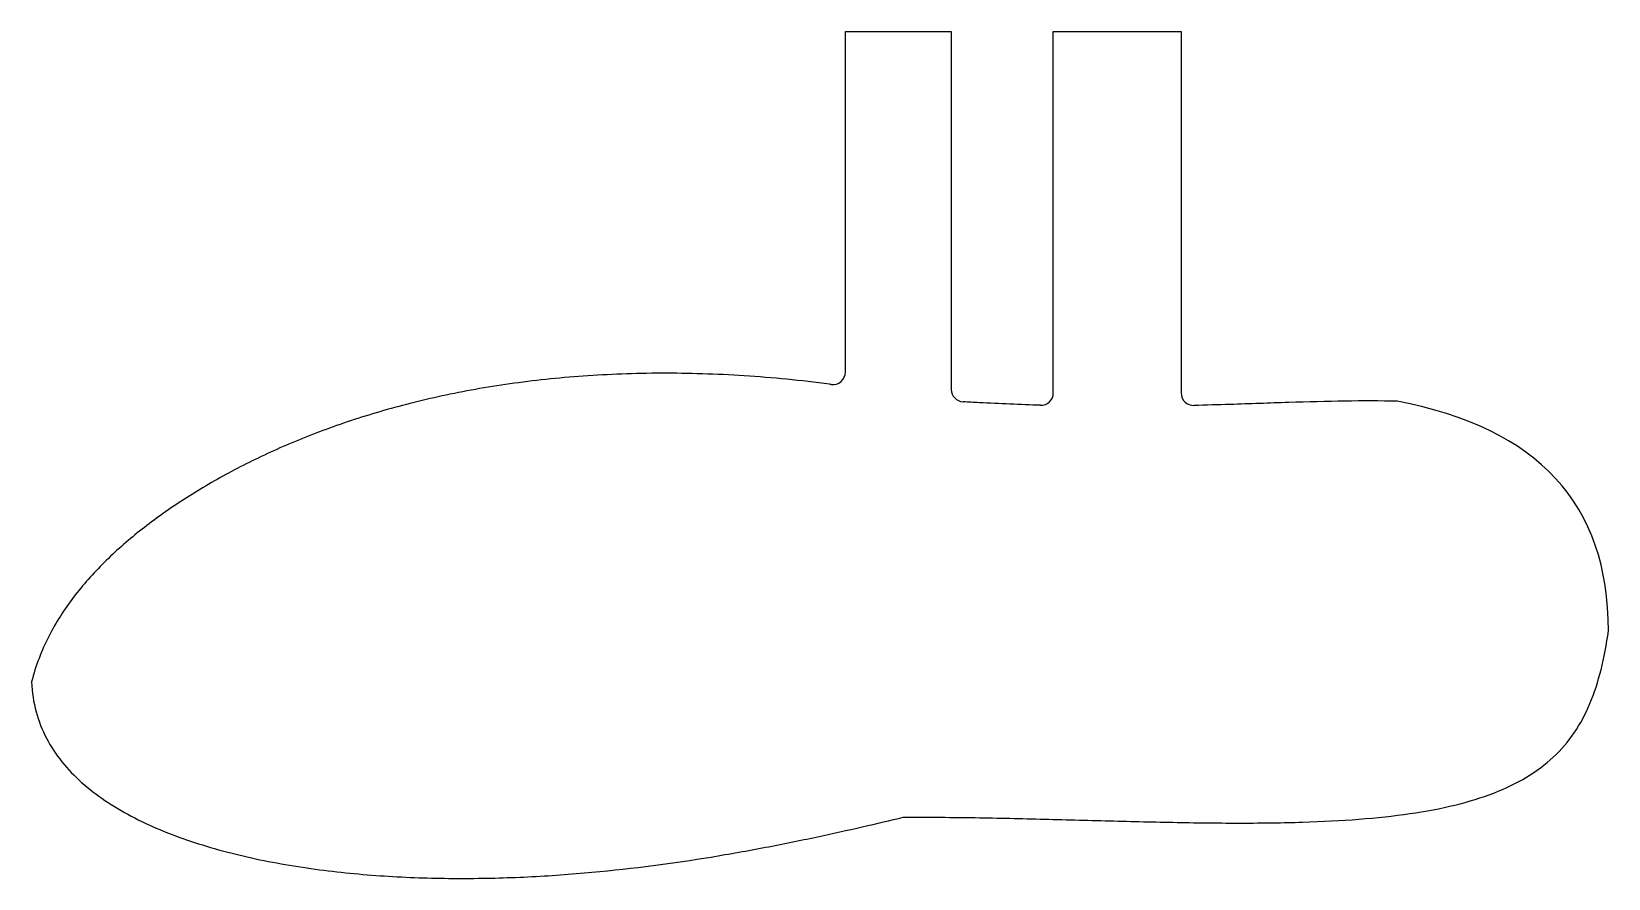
# Model space of a CAD drawing. Header units: millimetres. Extents: x 93 to 346, y 129 to 265.
import ezdxf

# ---------------------------------------------------------------- set-up
doc = ezdxf.new("R2010")
doc.units = ezdxf.units.MM

msp = doc.modelspace()

# ---------------------------------------------------------------- linework, layer by layer
for p, q in [((224, 210.66), (224, 265.26)), ((224, 265.26), (241, 265.26)), ((241, 265.26), (241, 207.89)), ((257.37, 207.33), (257.37, 265.26)), ((257.37, 265.26), (277.87, 265.26)), ((277.87, 265.26), (277.87, 207.31))]:
    msp.add_line(p, q)
for centre, start, end in [((222, 210.66), 262.3509, 0), ((243, 207.89), 180, 266.6891), ((255.37, 207.33), 268.2475, 360), ((279.87, 207.31), 180, 271.4025)]:
    msp.add_arc(centre, 2, start, end)
at = {"color": 7, "linetype": 'Continuous', "lineweight": 25}
for points, knots in [([(221.74, 208.68), (221.65, 208.69), (221.57, 208.7), (216.87, 209.33), (212.29, 209.77), (203.27, 210.35), (198.83, 210.49), (190.2, 210.46), (186.01, 210.3), (177.88, 209.72), (173.96, 209.3), (166.41, 208.24), (162.79, 207.59), (155.83, 206.09), (152.5, 205.24), (146.12, 203.38), (143.07, 202.36), (137.24, 200.19), (134.45, 199.03), (129.11, 196.59), (126.56, 195.31), (121.69, 192.62), (119.36, 191.22), (114.91, 188.29), (112.79, 186.76), (108.77, 183.57), (106.87, 181.9), (103.32, 178.38), (101.67, 176.53), (98.68, 172.6), (97.34, 170.51), (95.05, 166.01), (94.11, 163.6), (93.43, 160.98)], [0.0613504, 0.0613504, 0.0613504, 0.0613504, 0.0625, 0.0625, 0.125, 0.125, 0.1875, 0.1875, 0.25, 0.25, 0.3125, 0.3125, 0.375, 0.375, 0.4375, 0.4375, 0.5, 0.5, 0.5625, 0.5625, 0.625, 0.625, 0.6875, 0.6875, 0.75, 0.75, 0.8125, 0.8125, 0.875, 0.875, 0.9375, 0.9375, 1, 1, 1, 1]), ([(255.31, 205.34), (252.04, 205.44), (248.77, 205.58), (244.63, 205.8), (243.76, 205.84), (242.89, 205.89)], [0.7550384, 0.7550384, 0.7550384, 0.7550384, 0.875, 0.875, 0.9069267, 0.9069267, 0.9069267, 0.9069267]), ([(312.53, 205.98), (307.15, 206.12), (301.3, 205.98), (292.07, 205.69), (288.92, 205.57), (283.8, 205.41), (281.87, 205.36), (279.92, 205.31)], [0, 0, 0, 0, 0.25, 0.25, 0.375, 0.375, 0.4494039, 0.4494039, 0.4494039, 0.4494039]), ([(93.43, 160.98), (93.57, 157.61), (94.44, 154.62), (97.23, 149.29), (99.16, 146.94), (103.79, 142.81), (106.48, 141.02), (112.38, 137.9), (115.58, 136.58), (122.29, 134.32), (125.8, 133.39), (132.98, 131.85), (136.65, 131.25), (144.03, 130.32), (147.73, 129.99), (155.11, 129.57), (158.77, 129.47), (166, 129.47), (169.57, 129.56), (176.56, 129.9), (179.99, 130.15), (190.05, 131.07), (196.44, 131.92), (205.46, 133.4), (208.37, 133.92), (214, 135), (216.71, 135.55), (221.9, 136.66), (224.38, 137.21), (229.06, 138.28), (231.26, 138.79), (233.28, 139.27)], [0, 0, 0, 0, 0.0625, 0.0625, 0.125, 0.125, 0.1875, 0.1875, 0.25, 0.25, 0.3125, 0.3125, 0.375, 0.375, 0.4375, 0.4375, 0.5, 0.5, 0.5625, 0.5625, 0.625, 0.625, 0.75, 0.75, 0.8125, 0.8125, 0.875, 0.875, 0.9375, 0.9375, 1, 1, 1, 1])]:
    msp.add_open_spline(points, degree=3, knots=knots, dxfattribs=at)
for points in [[(346.44, 169.18), (346.44, 189.48), (335.14, 201.74), (312.53, 205.98)], [(233.28, 139.27), (236.84, 139.3), (244.12, 139.26), (255.28, 139.01), (266.41, 138.7), (277.29, 138.43), (287.71, 138.31), (297.5, 138.44), (306.54, 138.9), (314.71, 139.78), (321.95, 141.14), (328.2, 143.06), (333.46, 145.59), (337.74, 148.79), (341.09, 152.71), (343.59, 157.37), (345.35, 162.81), (346.12, 166.97), (346.44, 169.18)]]:
    msp.add_open_spline(points, degree=3, dxfattribs=at)

doc.saveas('drawing.dxf')
